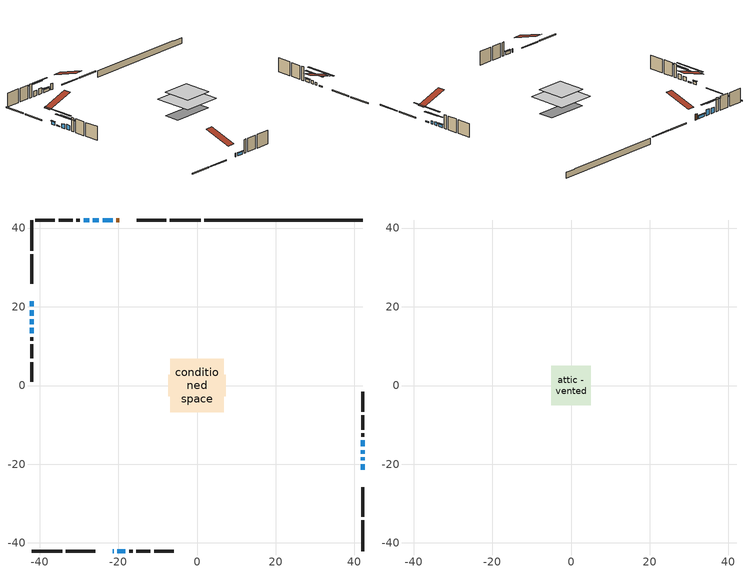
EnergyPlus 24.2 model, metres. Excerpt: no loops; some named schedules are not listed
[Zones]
conditioned space
 floor outside (Floor1 construction): -1.94,-1.94 -1.94,1.94 1.94,1.94 1.94,-1.94 z0.64
 floor adiabatic (AdiabaticFloorConstruction): -6.84,-6.84 -6.84,6.84 6.84,6.84 6.84,-6.84 z3.08
 floor foundation (Slab1 construction): -7.34,-2.72 -7.34,2.72 7.34,2.72 7.34,-2.72 z-1.55
 wall outside (RimJoist1 construction): 0.89,42.06 -6.88,42.06 / -42.06,-42.06 -34.28,-42.06 / -42.06,42.06 -42.06,34.28 / 42.06,-42.06 42.06,-34.28 z0.64:0.94
 wall outside (RimJoist2 construction): -7.81,42.06 -15.35,42.06 / -33.36,-42.06 -25.81,-42.06 / -42.06,33.36 -42.06,25.81 / 42.06,-33.36 42.06,-25.81 z0.64:0.94
 wall outside (AdiabaticWallConstruction 1): -19.79,42.06 -20.53,42.06 z0.64:2.67
 wall outside (AdiabaticWallConstruction): -21.37,-42.06 -21.17,-42.06 z0.64:1.86; -21.46,42.06 -24.01,42.06 / -20.24,-42.06 -18.2,-42.06 / -42.06,21.37 -42.06,20.1 / 42.06,-19.02 42.06,-18.26 / 42.06,-15.49 42.06,-13.97 z0.64:1.66; 42.06,-21.37 42.06,-19.95 / -42.06,19.17 -42.06,17.75 z0.64:0.95; 42.06,-17.33 42.06,-16.42 z0.64:1.76; -24.93,42.06 -26.46,42.06 z0.64:2.67; -27.39,42.06 -28.81,42.06 z0.64:2.47; -42.06,16.82 -42.06,15.6 z0.64:2.11; -42.06,14.68 -42.06,13.25 z0.64:2.37
 wall outside (Wall1 construction): -29.74,42.06 -30.66,42.06 / -17.27,-42.06 -16.36,-42.06 / -42.06,12.32 -42.06,11.41 / 42.06,-13.04 42.06,-12.12 z0.64:5.52
 wall outside (Wall2 construction): -31.59,42.06 -35.17,42.06 / -15.43,-42.06 -11.85,-42.06 / -42.06,10.48 -42.06,6.9 / 42.06,-11.19 42.06,-7.61 z0.64:5.52
 wall outside (Wall3 construction): -36.09,42.06 -41.13,42.06 / -10.92,-42.06 -5.89,-42.06 / -42.06,5.97 -42.06,0.93 / 42.06,-6.68 42.06,-1.65 z0.64:5.52
 wall foundation (FoundationWall1 construction): 1.82,42.06,-1.55 1.82,42.06,0.64 38.03,42.06,0.64 38.03,42.06,0.42 42.06,42.06,0.42 42.06,42.06,-1.55
 window (WindowConstruction 10): -21.37,-42.06 -21.17,-42.06 z0.64:1.86
 window (WindowConstruction 7): -21.46,42.06 -24.01,42.06 z0.64:1.65
 window (WindowConstruction 8): -20.24,-42.06 -18.2,-42.06 z0.64:1.65
 window (WindowConstruction 9): -42.06,21.37 -42.06,20.1 z0.64:1.65
 window (WindowConstruction 11): 42.06,-21.37 42.06,-19.95 z0.64:0.94
 window (WindowConstruction): 42.06,-19.02 42.06,-18.26 z0.64:1.65
 window (WindowConstruction 12): -42.06,19.17 -42.06,17.75 z0.64:0.94
 window (WindowConstruction 1): 42.06,-17.33 42.06,-16.42 z0.64:1.76
 window (WindowConstruction 2): -24.93,42.06 -26.46,42.06 z0.64:2.67
 window (WindowConstruction 3): -27.39,42.06 -28.81,42.06 z0.64:2.47
 window (WindowConstruction 4): -42.06,16.82 -42.06,15.6 z0.64:2.11
 window (WindowConstruction 5): -42.06,14.67 -42.06,13.25 z0.64:2.37
 window (WindowConstruction 6): 42.06,-15.49 42.06,-13.97 z0.64:1.65
 door (Door): -19.79,42.06 -20.53,42.06 z0.64:2.67
 ceiling adiabatic (AdiabaticFloorConstruction): 6.84,-6.84 6.84,6.84 -6.84,6.84 -6.84,-6.84 z3.08
attic - vented
 floor to conditioned space (Floor2 construction Reversed): -5.03,-5.03 -5.03,5.03 5.03,5.03 5.03,-5.03 z5.52
 roof outside (Roof1 construction): -18.86,42.06,5.52 -18.86,32.26,8.78 -16.28,32.26,8.78 -16.28,42.06,5.52; -22.3,-42.06,5.52 -22.3,-32.26,8.78 -24.88,-32.26,8.78 -24.88,-42.06,5.52; -42.06,22.3,5.52 -32.26,22.3,8.78 -32.26,24.88,8.78 -42.06,24.88,5.52; 42.06,-22.3,5.52 32.26,-22.3,8.78 32.26,-24.88,8.78 42.06,-24.88,5.52
shading: -24.21,42.06 -21.26,42.06 -21.26,42.47 -24.21,42.47 z1.86; -18,-42.06 -20.44,-42.06 -20.44,-42.47 -18,-42.47 z1.86; -42.06,19.9 -42.06,21.57 -42.47,21.57 -42.47,19.9 z1.86; 42.06,-14.87 42.06,-26.45 42.47,-26.45 42.47,-14.87 z6.03; 42.06,-15.62 42.06,-21.66 42.47,-21.66 42.47,-15.62 z4.29; -42.06,12.67 -42.06,24.25 -42.47,24.25 -42.47,12.67 z6.03; 42.06,-13.78 42.06,-19.97 42.47,-19.97 42.47,-13.78 z4.4; -29.1,42.06 -22.29,42.06 -22.29,42.47 -29.1,42.47 z5.31; -31.45,42.06 -24.75,42.06 -24.75,42.47 -31.45,42.47 z5.11; -42.06,12.96 -42.06,19.46 -42.47,19.46 -42.47,12.96 z4.75; -42.06,10.61 -42.06,17.31 -42.47,17.31 -42.47,10.61 z5.01; 42.06,-13.77 42.06,-15.69 42.47,-15.69 42.47,-13.77 z1.86
[Building]
Building 1: Terrain=Suburbs
[Site:Location]
Toronto City Centre_ON: Latitude {deg}=43.63; Longitude {deg}=-79.39; Time Zone {hr}=-5; Elevation {m}=77; Keep Site Location Information=Yes
[Site:GroundTemperature:Shallow]
5.01852, 3.26908, 3.12898, 3.95918, 7.29196, 10.6092, 13.4851, 15.3069, 15.4617, 13.9799, 11.1774, 7.9619
[Site:WaterMainsTemperature]
Calculation Method=Schedule; Temperature Schedule=mains temperature schedule
[Material] Roughness=Rough; Thermal Absorptance=0.9
Name | Thickness {m} | Conductivity {W/m-K} | Density {kg/m3} | Specific Heat {J/kg-K} | Solar Absorptance | Visible Absorptance
asphalt or fiberglass shingles | 0.00635 | 0.162714 | 1121.4 | 1465.45 | 0.4 | 0.4
ceiling loosefill ins | 0.169333 | 0.0480833 | 16.02 | 1046.75 | 0.7 | 0.7
ceiling stud and cavity | 0.1397 | 0.154052 | 65.682 | 1177.47 | 0.7 | 0.7
concrete 4.0 in. | 0.1016 | 1.803125 | 2242.8 | 837.4 | 0.7 | 0.7
concrete 8.0 in. | 0.2032 | 1.803125 | 2242.8 | 837.4 | 0.7 | 0.7
door material | 0.04445 | 0.053851 | 512.64 | 1214.23 | 0.7 | 0.7
exterior vertical ins | 0.0457286 | 0.029427 | 32.04 | 1214.23 | 0.7 | 0.7
floor covering | 0.0127 | 0.0433444 | 54.468 | 1339.84 | 0.6 | 0.6
floor rigid ins; rim joist rigid ins | 0.051816 | 0.029427 | 32.04 | 1214.23 | 0.7 | 0.7
floor rigid ins 1; wall rigid ins | 0.512978 | 0.029427 | 32.04 | 1214.23 | 0.7 | 0.7
floor stud and cavity | 0.1397 | 0.0887249 | 92.3553 | 1139.71 | 0.7 | 0.7
floor stud and cavity 1 | 0.1397 | 1.75129 | 37.0049 | 1207.88 | 0.7 | 0.7
furniture material conditioned space 1 | 0.1524 | 0.115458 | 640.8 | 1214.23 | 0.6 | 0.6
gypsum board | 0.0127 | 0.160291 | 801 | 837.4 | 0.6 | 0.6
gypsum board 1 | 0.0127 | 0.160291 | 801 | 837.4 | 0.7 | 0.7
osb sheathing 0.5 in. | 0.0127 | 0.115458 | 512.64 | 1214.23 | 0.7 | 0.7
osb sheathing 0.75 in. | 0.01905 | 0.115458 | 512.64 | 1214.23 | 0.7 | 0.7
osb sheathing 2.0 in. | 0.0508 | 0.115458 | 512.64 | 1214.23 | 0.7 | 0.7
rim joist stud and cavity | 0.0508 | 0.0451784 | 125.044 | 1163.47 | 0.6 | 0.6
rim joist stud and cavity 1 | 0.0508 | 0.206692 | 125.044 | 1163.47 | 0.6 | 0.6
wall stud and cavity | 0.1397 | 0.0876667 | 139.0536 | 1170.24 | 0.7 | 0.7
wall stud and cavity 1 | 0.1397 | 0.0793383 | 139.0536 | 1170.24 | 0.7 | 0.7
wall stud and cavity 2 | 0.1397 | 0.0788651 | 139.0536 | 1170.24 | 0.7 | 0.7
wall stud and cavity 3 | 0.0889 | 0.380278 | 52.3479 | 1209.89 | 0.7 | 0.7
wall stud and cavity 4 | 0.0889 | 0.391764 | 83.0341 | 1211.67 | 0.7 | 0.7
wood siding | 0.0254 | 0.102417 | 544.68 | 1172.36 | 0.4 | 0.4
wood siding 1; wood siding 2; wood siding 3 | 0.0254 | 0.102417 | 544.68 | 1172.36 | 0.7 | 0.7
[WindowMaterial:SimpleGlazingSystem]
Name | U-Factor {W/m2-K} | Solar Heat Gain Coefficient
WindowMaterial | 3.30573 | 0.63
WindowMaterial 1 | 3.30346 | 0.65
WindowMaterial 2 | 3.29721 | 0.69
WindowMaterial 3 | 3.29835 | 0.69
WindowMaterial 4 | 3.308 | 0.63
WindowMaterial 5 | 3.30232 | 0.66
WindowMaterial 6 | 3.30914 | 0.59
WindowMaterial 7 | 6.93965 | 0.69
WindowMaterial 8 | 5.13064 | 0.58
[Construction]
AdiabaticFloorConstruction: floor stud and cavity 1, floor rigid ins 1, osb sheathing 0.75 in., floor covering
AdiabaticWallConstruction: wood siding 2, wall rigid ins, wall stud and cavity 3, gypsum board
AdiabaticWallConstruction 1: wood siding 3, wall rigid ins, wall stud and cavity 3, gypsum board
Door: door material
Floor1 construction: floor stud and cavity, floor rigid ins, osb sheathing 0.75 in., floor covering
Floor2 construction Reversed: gypsum board, ceiling stud and cavity, ceiling loosefill ins
FoundationWall1 construction: concrete 8.0 in., gypsum board 1
furniture construction conditioned space 1: furniture material conditioned space 1
PartitionWallConstruction: gypsum board, wall stud and cavity 4, gypsum board
RimJoist1 construction: wood siding 1, osb sheathing 2.0 in., rim joist stud and cavity
RimJoist2 construction: wood siding 1, rim joist rigid ins, osb sheathing 2.0 in., rim joist stud and cavity 1
Roof1 construction: asphalt or fiberglass shingles
Slab1 construction: concrete 4.0 in.
Wall1 construction: wood siding, osb sheathing 0.5 in., wall stud and cavity, gypsum board
Wall2 construction: wood siding, osb sheathing 0.5 in., wall stud and cavity 1, gypsum board
Wall3 construction: wood siding, osb sheathing 0.5 in., wall stud and cavity 2, gypsum board
WindowConstruction; WindowConstruction 6: WindowMaterial
WindowConstruction 1: WindowMaterial 1
WindowConstruction 10: WindowMaterial 7
WindowConstruction 11; WindowConstruction 12: WindowMaterial 8
WindowConstruction 2: WindowMaterial 2
WindowConstruction 3; WindowConstruction 5: WindowMaterial 3
WindowConstruction 4: WindowMaterial 4
WindowConstruction 7; WindowConstruction 9: WindowMaterial 5
WindowConstruction 8: WindowMaterial 6
[Zone] Multiplier=1; Part of Total Floor Area=Yes
Name | Volume {m3}
attic - vented | 53.6323
conditioned space | 689.1
[Space]
Name | Zone | Volume {m3}
attic - vented 1 | attic - vented | 53.6323
conditioned space 1 | conditioned space | 689.1
[ZoneInfiltration:EffectiveLeakageArea]
infil attic - vented 1: Zone or Space=attic - vented 1; Schedule=Always On Discrete; Effective Air Leakage Area {cm2}=4259.79; Stack Coefficient=0.000227085; Wind Coefficient=1.01816e-05
[ZoneMixing]
whole house fan mix: Zone or Space=attic - vented; Schedule=Always On Continuous; Design Flow Rate Calculation Method=Flow/Zone; Design Flow Rate {m3/s}=0; Source Zone or Space=conditioned space
[SurfaceProperty:ExposedFoundationPerimeter]
Slab1: Exposed Perimeter Calculation Method=TotalExposedPerimeter; Total Exposed Perimeter {m}=40.233
[InternalMass] Zone or ZoneList=conditioned space; Space or SpaceList=conditioned space 1
Name | Construction | Surface Area {m2}
furniture mass conditioned space 1 | furniture construction conditioned space 1 | 112.9
partition wall mass | PartitionWallConstruction | 282.25
[Lights]
interior lighting: Zone or ZoneList or Space or SpaceList=conditioned space 1; Schedule=interior lighting schedule; Design Level Calculation Method=LightingLevel; Lighting Level {W}=343.2; Return Air Fraction=0; Fraction Radiant=0.6; Fraction Visible=0.2; Fraction Replaceable=1
[People]
occupants: Zone or ZoneList or Space or SpaceList=conditioned space 1; Number of People Schedule=occupants schedule; Number of People Calculation Method=People; Number of People=3; Fraction Radiant=0.314171; Sensible Heat Fraction=0.56303; Activity Level Schedule=occupants activity schedule; Carbon Dioxide Generation Rate {m3/s-W}=0; Enable ASHRAE 55 Comfort Warnings=No; Mean Radiant Temperature Calculation Type=EnclosureAveraged
[ElectricEquipment] Zone or ZoneList or Space or SpaceList=conditioned space 1; Design Level Calculation Method=EquipmentLevel
Name | Schedule | Design Level {W} | Fraction Latent | Fraction Radiant | Fraction Lost
clothes dryer | clothes dryer schedule | 140.772 | 0.015 | 0.081 | 0.85
clothes washer | clothes washer schedule | 32.1985 | 0.03 | 0.162 | 0.7
cooking range | cooking range schedule | 215.147 | 0.08 | 0.432 | 0.2
dishwasher | dishwasher schedule | 66.8632 | 0.3 | 0.18 | 0.4
fridge | fridge schedule | 72.9452 | 0 | 0.6 | 0
mech vent house fan | mech vent house fan schedule | 0.95 | 0 | 0 | 1
mech vent house fan cfis | mech vent house fan cfis schedule | 0 | 0 | 0 | 0
misc plug loads | misc plug loads schedule | 494.7 | 0.045 | 0.513 | 0.1
whole house fan | Always On Discrete | 0 | 0 | 0 | 1
[OtherEquipment] Zone or ZoneList or Space or SpaceList=conditioned space 1; Design Level Calculation Method=EquipmentLevel
Name | Fuel Type | Schedule | Design Level {W} | Fraction Latent | Fraction Radiant | Fraction Lost
clothes dryer 1 | Electricity | clothes dryer schedule | 0 | 0.015 | 0.081 | 0.85
cooking range 1 | Electricity | cooking range schedule | 0 | 0.08 | 0.432 | 0.2
general water use latent | None | general water use schedule | 62.594 | 1 | 0 | 0
general water use sensible | None | general water use schedule | -61.6891 | 0 | 0.6 | 0
mech vent house fan latent load | None | Always On Discrete | 0 | 1 | 0 | 0
mech vent house fan sensible load | None | Always On Discrete | 0 | 0 | 0 | 0
water heater energy adjustment1 | NaturalGas | Always On Discrete | 0.01 | 0 | 0 | 1
[ZoneInfiltration:DesignFlowRate] Zone or ZoneList or Space or SpaceList=conditioned space 1; Schedule=Always On Discrete; Design Flow Rate Calculation Method=Flow/Zone; Design Flow Rate {m3/s}=0
infil flow; natural vent flow; whole house fan flow
[AvailabilityManager:Scheduled]
central ac and furnace airloop Availability Manager: Schedule=Always On Discrete
[Foundation:Kiva]
Foundation Kiva 1: Initial Indoor Air Temperature {C}=18; Wall Height Above Grade {m}=0.639989; Wall Depth Below Slab {m}=0.2032; Custom Block Material Name 1=exterior vertical ins; Custom Block Depth 1 {m}=2.189988; Custom Block X Position 1 {m}=0.2159; Custom Block Z Position 1 {m}=0
[Foundation:Kiva:Settings]
Soil Conductivity {W/m-K}=0.849921; Soil Density {kg/m3}=1842.3; Soil Specific Heat {J/kg-K}=418.7; Ground Solar Absorptivity=0.9; Ground Thermal Absorptivity=0.9; Ground Surface Roughness {m}=0.03; Far-Field Width {m}=40; Deep-Ground Boundary Condition=ZeroFlux; Deep-Ground Depth {m}=40; Minimum Cell Dimension {m}=0.2; Maximum Cell Growth Coefficient=3; Simulation Timestep=Timestep
[Exterior:Lights]
exterior lighting: Schedule=exterior lighting schedule; Design Level {W}=75.6
[EnergyManagementSystem:GlobalVariable]
central_ac_and_furnace_airloop_Fan_RTF
infil_program_Qfan
infil_program_Qinf
natural_vent_program_Qnv
natural_vent_program_Qwhf
[EnergyManagementSystem:Sensor]
Name | Output:Variable or Output:Meter Index Key | Output:Variable or Output:Meter
airflow_gain | infil flow | Infiltration Sensible Heat Gain Energy
airflow_gain_1 | natural vent flow | Infiltration Sensible Heat Gain Energy
airflow_gain_2 | whole house fan flow | Infiltration Sensible Heat Gain Energy
airflow_loss | infil flow | Infiltration Sensible Heat Loss Energy
airflow_loss_1 | natural vent flow | Infiltration Sensible Heat Loss Energy
airflow_loss_2 | whole house fan flow | Infiltration Sensible Heat Loss Energy
clg_load_cond |  | Cooling:EnergyTransfer:Zone:CONDITIONED SPACE
clg_sp_s; clg_sp_s_1 | cooling setpoint | Schedule Value
clothes_dryer_exhaust_0_sch_s | clothes dryer exhaust 0 schedule | Schedule Value
cool_season | cooling season schedule | Schedule Value
htg_load_cond |  | Heating:EnergyTransfer:Zone:CONDITIONED SPACE
htg_sp_s; htg_sp_s_1 | heating setpoint | Schedule Value
ig_ee_conv | clothes dryer | Electric Equipment Convective Heating Energy
ig_ee_conv_2 | cooking range | Electric Equipment Convective Heating Energy
ig_ee_conv_4 | fridge | Electric Equipment Convective Heating Energy
ig_ee_conv_5 | misc plug loads | Electric Equipment Convective Heating Energy
ig_ee_conv_6 | whole house fan | Electric Equipment Convective Heating Energy
ig_ee_rad | clothes dryer | Electric Equipment Radiant Heating Energy
ig_ee_rad_2 | cooking range | Electric Equipment Radiant Heating Energy
ig_ee_rad_4 | fridge | Electric Equipment Radiant Heating Energy
ig_ee_rad_5 | misc plug loads | Electric Equipment Radiant Heating Energy
ig_ee_rad_6 | whole house fan | Electric Equipment Radiant Heating Energy
ig_lgt_conv | interior lighting | Lights Convective Heating Energy
ig_lgt_rad | interior lighting | Lights Radiant Heating Energy
ig_lgt_vis | interior lighting | Lights Visible Radiation Heating Energy
ig_oe_conv | clothes dryer 1 | Other Equipment Convective Heating Energy
ig_oe_conv_1 | cooking range 1 | Other Equipment Convective Heating Energy
ig_oe_conv_2 | general water use latent | Other Equipment Convective Heating Energy
ig_oe_conv_3 | general water use sensible | Other Equipment Convective Heating Energy
ig_oe_conv_4 | water heater energy adjustment1 | Other Equipment Convective Heating Energy
ig_oe_rad | clothes dryer 1 | Other Equipment Radiant Heating Energy
ig_oe_rad_1 | cooking range 1 | Other Equipment Radiant Heating Energy
ig_oe_rad_2 | general water use latent | Other Equipment Radiant Heating Energy
ig_oe_rad_3 | general water use sensible | Other Equipment Radiant Heating Energy
ig_oe_rad_4 | water heater energy adjustment1 | Other Equipment Radiant Heating Energy
ig_ppl_conv | occupants | People Convective Heating Energy
ig_ppl_rad | occupants | People Radiant Heating Energy
im_conv | furniture mass conditioned space 1 | Surface Inside Face Convection Heat Gain Energy
im_conv_1 | partition wall mass | Surface Inside Face Convection Heat Gain Energy
im_ig | furniture mass conditioned space 1 | Surface Inside Face Internal Gains Radiation Heat Gain Energy
im_ig_1 | partition wall mass | Surface Inside Face Internal Gains Radiation Heat Gain Energy
im_lgt | furniture mass conditioned space 1 | Surface Inside Face Lights Radiation Heat Gain Energy
im_lgt_1 | partition wall mass | Surface Inside Face Lights Radiation Heat Gain Energy
im_sol | furniture mass conditioned space 1 | Surface Inside Face Solar Radiation Heat Gain Energy
im_sol_1 | partition wall mass | Surface Inside Face Solar Radiation Heat Gain Energy
im_surf | furniture mass conditioned space 1 | Surface Inside Face Net Surface Thermal Radiation Heat Gain Energy
im_surf_1 | partition wall mass | Surface Inside Face Net Surface Thermal Radiation Heat Gain Energy
mv_conv | mech vent house fan | Electric Equipment Convective Heating Energy
mv_conv_1 | mech vent house fan cfis | Electric Equipment Convective Heating Energy
mv_conv_2 | mech vent house fan latent load | Other Equipment Convective Heating Energy
mv_conv_3 | mech vent house fan sensible load | Other Equipment Convective Heating Energy
mv_rad | mech vent house fan | Electric Equipment Radiant Heating Energy
mv_rad_1 | mech vent house fan cfis | Electric Equipment Radiant Heating Energy
mv_rad_2 | mech vent house fan latent load | Other Equipment Radiant Heating Energy
mv_rad_3 | mech vent house fan sensible load | Other Equipment Radiant Heating Energy
natural_vent_s | natural vent schedule | Schedule Value
out_pb_s |  | Site Outdoor Air Barometric Pressure
out_wt_s |  | Site Outdoor Air Humidity Ratio
site_vw_s |  | Site Wind Speed
ss_back_out | Window1 | Surface Window Shortwave from Zone Back Out Window Heat Transfer Rate
ss_back_out_1 | Window11 | Surface Window Shortwave from Zone Back Out Window Heat Transfer Rate
ss_back_out_10 | Window6 | Surface Window Shortwave from Zone Back Out Window Heat Transfer Rate
ss_back_out_11 | Window8 | Surface Window Shortwave from Zone Back Out Window Heat Transfer Rate
ss_back_out_12 | Window9 | Surface Window Shortwave from Zone Back Out Window Heat Transfer Rate
ss_back_out_2 | Window13 | Surface Window Shortwave from Zone Back Out Window Heat Transfer Rate
ss_back_out_3 | Window17 | Surface Window Shortwave from Zone Back Out Window Heat Transfer Rate
ss_back_out_4 | Window18 | Surface Window Shortwave from Zone Back Out Window Heat Transfer Rate
ss_back_out_5 | Window2 | Surface Window Shortwave from Zone Back Out Window Heat Transfer Rate
ss_back_out_6 | Window20 | Surface Window Shortwave from Zone Back Out Window Heat Transfer Rate
ss_back_out_7 | Window3 | Surface Window Shortwave from Zone Back Out Window Heat Transfer Rate
ss_back_out_8 | Window4 | Surface Window Shortwave from Zone Back Out Window Heat Transfer Rate
ss_back_out_9 | Window5 | Surface Window Shortwave from Zone Back Out Window Heat Transfer Rate
ss_conv | Door1 | Surface Inside Face Convection Heat Gain Energy
ss_conv_1 | Window1 | Surface Inside Face Convection Heat Gain Energy
ss_conv_10 | Window5 | Surface Inside Face Convection Heat Gain Energy
ss_conv_11 | Window6 | Surface Inside Face Convection Heat Gain Energy
ss_conv_12 | Window8 | Surface Inside Face Convection Heat Gain Energy
ss_conv_13 | Window9 | Surface Inside Face Convection Heat Gain Energy
ss_conv_2 | Window11 | Surface Inside Face Convection Heat Gain Energy
ss_conv_3 | Window13 | Surface Inside Face Convection Heat Gain Energy
ss_conv_4 | Window17 | Surface Inside Face Convection Heat Gain Energy
ss_conv_5 | Window18 | Surface Inside Face Convection Heat Gain Energy
ss_conv_6 | Window2 | Surface Inside Face Convection Heat Gain Energy
ss_conv_7 | Window20 | Surface Inside Face Convection Heat Gain Energy
ss_conv_8 | Window3 | Surface Inside Face Convection Heat Gain Energy
ss_conv_9 | Window4 | Surface Inside Face Convection Heat Gain Energy
ss_ig | Door1 | Surface Inside Face Internal Gains Radiation Heat Gain Energy
ss_ig_1 | Window1 | Surface Inside Face Internal Gains Radiation Heat Gain Energy
ss_ig_10 | Window5 | Surface Inside Face Internal Gains Radiation Heat Gain Energy
ss_ig_11 | Window6 | Surface Inside Face Internal Gains Radiation Heat Gain Energy
ss_ig_12 | Window8 | Surface Inside Face Internal Gains Radiation Heat Gain Energy
ss_ig_13 | Window9 | Surface Inside Face Internal Gains Radiation Heat Gain Energy
ss_ig_2 | Window11 | Surface Inside Face Internal Gains Radiation Heat Gain Energy
ss_ig_3 | Window13 | Surface Inside Face Internal Gains Radiation Heat Gain Energy
ss_ig_4 | Window17 | Surface Inside Face Internal Gains Radiation Heat Gain Energy
ss_ig_5 | Window18 | Surface Inside Face Internal Gains Radiation Heat Gain Energy
ss_ig_6 | Window2 | Surface Inside Face Internal Gains Radiation Heat Gain Energy
ss_ig_7 | Window20 | Surface Inside Face Internal Gains Radiation Heat Gain Energy
ss_ig_8 | Window3 | Surface Inside Face Internal Gains Radiation Heat Gain Energy
ss_ig_9 | Window4 | Surface Inside Face Internal Gains Radiation Heat Gain Energy
ss_lgt | Door1 | Surface Inside Face Lights Radiation Heat Gain Energy
ss_sol | Door1 | Surface Inside Face Solar Radiation Heat Gain Energy
ss_surf | Door1 | Surface Inside Face Net Surface Thermal Radiation Heat Gain Energy
ss_surf_1 | Window1 | Surface Inside Face Net Surface Thermal Radiation Heat Gain Energy
ss_surf_10 | Window5 | Surface Inside Face Net Surface Thermal Radiation Heat Gain Energy
ss_surf_11 | Window6 | Surface Inside Face Net Surface Thermal Radiation Heat Gain Energy
ss_surf_12 | Window8 | Surface Inside Face Net Surface Thermal Radiation Heat Gain Energy
ss_surf_13 | Window9 | Surface Inside Face Net Surface Thermal Radiation Heat Gain Energy
ss_surf_2 | Window11 | Surface Inside Face Net Surface Thermal Radiation Heat Gain Energy
ss_surf_3 | Window13 | Surface Inside Face Net Surface Thermal Radiation Heat Gain Energy
ss_surf_4 | Window17 | Surface Inside Face Net Surface Thermal Radiation Heat Gain Energy
ss_surf_5 | Window18 | Surface Inside Face Net Surface Thermal Radiation Heat Gain Energy
ss_surf_6 | Window2 | Surface Inside Face Net Surface Thermal Radiation Heat Gain Energy
ss_surf_7 | Window20 | Surface Inside Face Net Surface Thermal Radiation Heat Gain Energy
ss_surf_8 | Window3 | Surface Inside Face Net Surface Thermal Radiation Heat Gain Energy
ss_surf_9 | Window4 | Surface Inside Face Net Surface Thermal Radiation Heat Gain Energy
ss_trans_in | Window1 | Surface Window Transmitted Solar Radiation Rate
ss_trans_in_1 | Window11 | Surface Window Transmitted Solar Radiation Rate
ss_trans_in_10 | Window6 | Surface Window Transmitted Solar Radiation Rate
ss_trans_in_11 | Window8 | Surface Window Transmitted Solar Radiation Rate
ss_trans_in_12 | Window9 | Surface Window Transmitted Solar Radiation Rate
ss_trans_in_2 | Window13 | Surface Window Transmitted Solar Radiation Rate
ss_trans_in_3 | Window17 | Surface Window Transmitted Solar Radiation Rate
ss_trans_in_4 | Window18 | Surface Window Transmitted Solar Radiation Rate
ss_trans_in_5 | Window2 | Surface Window Transmitted Solar Radiation Rate
ss_trans_in_6 | Window20 | Surface Window Transmitted Solar Radiation Rate
ss_trans_in_7 | Window3 | Surface Window Transmitted Solar Radiation Rate
ss_trans_in_8 | Window4 | Surface Window Transmitted Solar Radiation Rate
ss_trans_in_9 | Window5 | Surface Window Transmitted Solar Radiation Rate
ss_trans_out | Window1 | Surface Inside Face Initial Transmitted Diffuse Transmitted Out Window Solar Radiation Rate
ss_trans_out_1 | Window11 | Surface Inside Face Initial Transmitted Diffuse Transmitted Out Window Solar Radiation Rate
ss_trans_out_10 | Window6 | Surface Inside Face Initial Transmitted Diffuse Transmitted Out Window Solar Radiation Rate
ss_trans_out_11 | Window8 | Surface Inside Face Initial Transmitted Diffuse Transmitted Out Window Solar Radiation Rate
ss_trans_out_12 | Window9 | Surface Inside Face Initial Transmitted Diffuse Transmitted Out Window Solar Radiation Rate
ss_trans_out_2 | Window13 | Surface Inside Face Initial Transmitted Diffuse Transmitted Out Window Solar Radiation Rate
ss_trans_out_3 | Window17 | Surface Inside Face Initial Transmitted Diffuse Transmitted Out Window Solar Radiation Rate
ss_trans_out_4 | Window18 | Surface Inside Face Initial Transmitted Diffuse Transmitted Out Window Solar Radiation Rate
ss_trans_out_5 | Window2 | Surface Inside Face Initial Transmitted Diffuse Transmitted Out Window Solar Radiation Rate
ss_trans_out_6 | Window20 | Surface Inside Face Initial Transmitted Diffuse Transmitted Out Window Solar Radiation Rate
ss_trans_out_7 | Window3 | Surface Inside Face Initial Transmitted Diffuse Transmitted Out Window Solar Radiation Rate
ss_trans_out_8 | Window4 | Surface Inside Face Initial Transmitted Diffuse Transmitted Out Window Solar Radiation Rate
